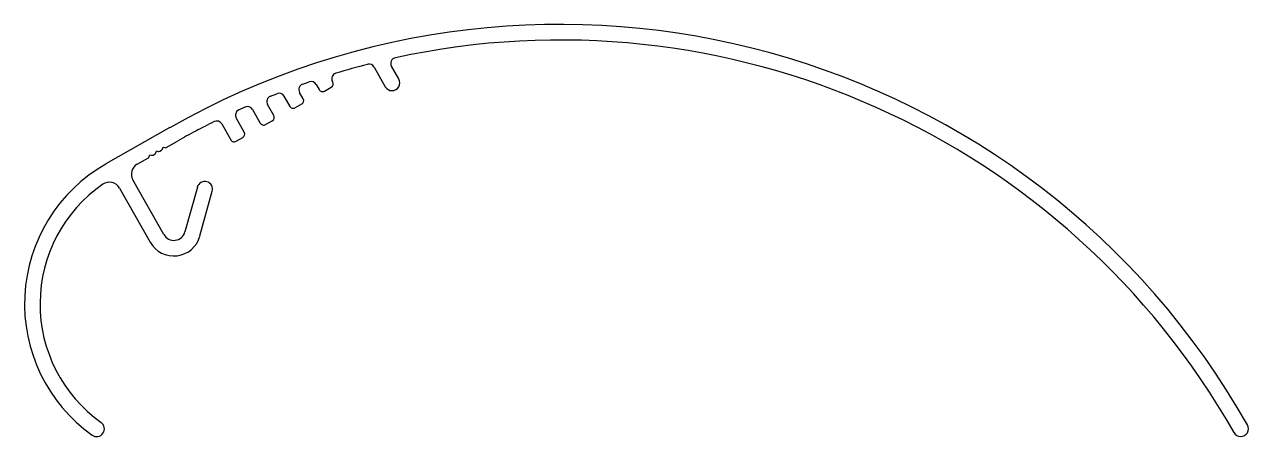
# Model space of a CAD drawing. Extents: x -84 to 76, y 0 to 54.
import ezdxf

# ---------------------------------------------------------------- set-up
doc = ezdxf.new("R2010")
doc.units = 0
doc.layers.get('0').update_dxf_attribs({"linetype": 'CONTINUOUS'})

msp = doc.modelspace()

# ---------------------------------------------------------------- linework, layer by layer
at = {"color": 7}
for p, q in [((-38.6, 48.64), (-37.15, 46.07)), ((-35.38, 47.08), (-36.32, 48.74)), ((-47.96, 46.41), (-47.1, 46.71)), ((-44.04, 46.69), (-44.06, 46.73)), ((-52.2, 44.81), (-51.36, 45.15)), ((-47.9, 44.49), (-48.37, 45.32)), ((-46.19, 46.37), (-45.8, 45.68)), ((-45.11, 45.49), (-44.23, 45.99)), ((-56.34, 43.04), (-55.52, 43.41)), ((-51.77, 42.3), (-52.58, 43.73)), ((-50.42, 44.81), (-49.67, 43.49)), ((-48.98, 43.3), (-48.09, 43.8)), ((-55.63, 40.1), (-56.69, 41.97)), ((-54.55, 43.09), (-53.54, 41.29)), ((-65.38, 40.7), (-73.77, 35.94)), ((-58.58, 41.18), (-57.4, 39.1)), ((-52.84, 41.1), (-51.96, 41.6)), ((-65.85, 38.1), (-64.38, 38.94)), ((-56.71, 38.91), (-55.82, 39.41)), ((-68.09, 36.91), (-68.02, 37.15)), ((-68.01, 37.15), (-67.78, 37.09)), ((-67.59, 37.11), (-67.33, 37.26)), ((-67.22, 37.41), (-67.15, 37.64)), ((-67.14, 37.65), (-66.91, 37.58)), ((-66.72, 37.61), (-66.46, 37.75)), ((-66.35, 37.9), (-66.28, 38.13)), ((-66.27, 38.14), (-66.04, 38.08)), ((-65.85, 38.1), (-65.85, 38.1)), ((-69.68, 35.93), (-68.2, 36.76)), ((-66.19, 26.7), (-70.25, 33.85)), ((-71.98, 32.79), (-67.96, 25.7)), ((-61.78, 32.91), (-63.4, 27.05)), ((-61.44, 26.51), (-59.82, 32.37))]:
    msp.add_line(p, q, dxfattribs=at)
for centre, radius, start, end in [((-14.21, -49.42), 103.63, 29.5872, 119.5872), ((-14.21, -49.42), 101.6, 29.5872, 102.2809), ((-35.66, 49.11), 0.762, 102.2809, 209.5872), ((-14.21, -49.42), 101.6, 104.3856, 106.8249), ((-39.26, 48.26), 0.762, 29.5872, 104.3856), ((-46.86, 45.99), 0.762, 29.5872, 108.8887), ((-44.48, 46.44), 0.508, 299.5872, 29.5872), ((-43.4, 47.11), 0.762, 106.8249, 209.5872), ((-36.26, 46.57), 1.02, 209.5872, 29.5872), ((-51.08, 44.44), 0.762, 29.5872, 111.449), ((-47.71, 45.7), 0.762, 109.4023, 209.5872), ((-45.36, 45.93), 0.508, 209.5872, 299.5872), ((-55.21, 42.71), 0.762, 29.5872, 113.9931), ((-51.92, 44.11), 0.762, 111.959, 209.5872), ((-49.23, 43.74), 0.508, 209.5872, 299.5872), ((-48.34, 44.24), 0.508, 299.5872, 29.5872), ((-56.03, 42.34), 0.76, 114.5017, 209.5872), ((-14.21, -49.42), 101.6, 114.5004, 114.5017), ((-52.21, 42.05), 0.508, 299.5872, 29.5872), ((-38.7, -4.9), 50.8, 117.2914, 120.3525), ((-14.21, -49.42), 101.6, 116.5251, 118.0567), ((-59.25, 40.81), 0.76, 29.5872, 116.5251), ((-53.09, 41.55), 0.508, 209.5872, 299.5872), ((-56.96, 39.35), 0.508, 209.5872, 299.5872), ((-56.08, 39.85), 0.508, 299.5872, 29.5872), ((-68.33, 36.98), 0.25, 299.5872, 344.5872), ((-68.01, 37.14), 0.008, 74.5872, 164.5872), ((-67.71, 37.33), 0.25, 254.5872, 299.5872), ((-67.46, 37.47), 0.25, 299.5872, 344.5872), ((-67.14, 37.64), 0.008, 74.5872, 164.5872), ((-66.84, 37.82), 0.25, 254.5872, 299.5872), ((-66.59, 37.97), 0.25, 299.5872, 344.5872), ((-66.27, 38.13), 0.008, 74.5872, 164.5872), ((-65.97, 38.32), 0.25, 254.5872, 299.5872), ((-63.36, 17.6), 21.08, 119.5872, 234.5872), ((-68.92, 34.6), 1.52, 119.5872, 209.5872), ((-63.36, 17.6), 19.05, 124.5758, 234.5872), ((-73.31, 32.03), 1.52, 29.5872, 124.5758), ((-60.8, 32.64), 1.02, 344.5872, 164.5872), ((-64.87, 27.45), 3.56, 209.5872, 344.5872), ((-64.87, 27.45), 1.52, 209.5872, 344.5872), ((-74.99, 1.25), 1.02, 234.5872, 54.5872), ((75.02, 1.25), 1.02, 209.5872, 29.5872)]:
    msp.add_arc(centre, radius, start, end, dxfattribs=at)

doc.saveas('drawing.dxf')
